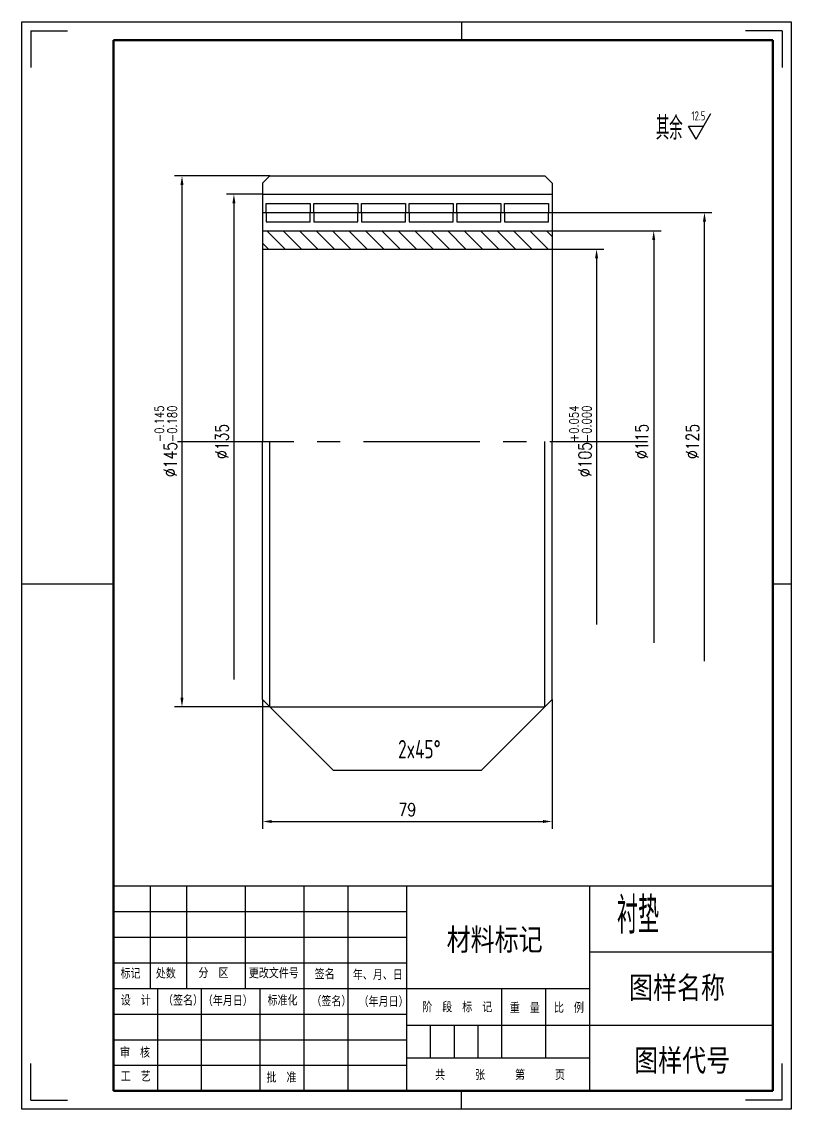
# Model space of a CAD drawing. Header units: millimetres. Extents: x 436 to 5898, y 1945 to 3729.
# Drawn here: x 1885.5 to 2095.5, y 2989.7 to 3286.7 of the extents above; entities that cross this region are included whole.
import ezdxf

# ---------------------------------------------------------------- set-up
doc = ezdxf.new("R2010")
doc.units = ezdxf.units.MM
doc.linetypes.add('CENTER', pattern=[50.8, 31.75, -6.35, 6.35, -6.35])
for name, color, linetype, lineweight in [('中心线层', 1, 'CENTER', 25), ('总内框线', 7, 'Continuous', 50), ('总外框线', 7, 'Continuous', 30), ('标注层', 3, 'Continuous', 25)]:
    doc.layers.add(name, color=color, linetype=linetype, lineweight=lineweight)
doc.styles.add('TH_GBDIM', font='romans.shx', dxfattribs={"width": 0.8, "bigfont": 'gbcbig.shx'})
doc.styles.add('陈杰（2）', font='gbenor.shx', dxfattribs={"width": 0.8, "bigfont": 'gbcbig.shx'})
doc.dimstyles.new('TH_GBDIM', dxfattribs={"dimtxt": 3.5, "dimasz": 2.5, "dimexe": 2, "dimexo": 0, "dimgap": 1.5, "dimtad": 1, "dimdec": 1, "dimdsep": 46, "dimtxsty": 'TH_GBDIM', "dimcen": 2.5, "dimclrd": 130, "dimclre": 130, "dimclrt": 3, "dimadec": 0, "dimazin": 0, "dimtfac": 0.714286, "dimtdec": 1, "dimtmove": 0, "dimatfit": 3, "dimfxl": 1, "dimtzin": 0, "dimlwd": -1, "dimlwe": -1, "dimarcsym": 0})

# ---------------------------------------------------------------- blocks, each defined once
blk = doc.blocks.new('*D154')
at = {"layer": 'Defpoints', "color": 0, "transparency": 16777216}
for p in [(1953.2, 3244.59), (1929.21, 3099.59), (1953.2, 3099.59)]:
    blk.add_point(p, dxfattribs=at)
at = {"layer": '标注层', "color": 130, "transparency": 16777216}
for p, q in [((1953.2, 3244.59), (1927.21, 3244.59)), ((1929.21, 3242.09), (1929.21, 3102.09)), ((1953.2, 3099.59), (1927.21, 3099.59))]:
    blk.add_line(p, q, dxfattribs=at)
for points in [[(1928.79, 3242.09), (1929.62, 3242.09), (1929.21, 3244.59)], [(1928.79, 3102.09), (1929.62, 3102.09), (1929.21, 3099.59)]]:
    blk.add_solid(points, dxfattribs=at)
at = {"layer": '标注层', "color": 3, "transparency": 16777216, "insert": (1924.79, 3172.09), "char_height": 3.5, "attachment_point": 5, "rotation": 90, "style": 'TH_GBDIM'}
blk.add_mtext('%%C145{\\H2.500001;\\S-0.145^ -0.180;}', dxfattribs=at)
blk = doc.blocks.new('*D155')
at = {"color": 130, "transparency": 16777216}
for p, q in [((1951.2, 3101.59), (1951.2, 3066.27)), ((2030.2, 3101.59), (2030.2, 3066.27)), ((1953.7, 3068.27), (2027.7, 3068.27))]:
    blk.add_line(p, q, dxfattribs=at)
for points in [[(1953.7, 3068.69), (1953.7, 3067.86), (1951.2, 3068.27)], [(2027.7, 3068.69), (2027.7, 3067.86), (2030.2, 3068.27)]]:
    blk.add_solid(points, dxfattribs=at)
at = {"layer": 'Defpoints', "color": 0, "transparency": 16777216}
for p in [(1951.2, 3101.59), (2030.2, 3101.59), (2030.2, 3068.27)]:
    blk.add_point(p, dxfattribs=at)
at = {"color": 3, "transparency": 16777216, "insert": (1990.7, 3071.52), "char_height": 3.5, "attachment_point": 5, "style": 'TH_GBDIM'}
blk.add_mtext('79', dxfattribs=at)

msp = doc.modelspace()

# ---------------------------------------------------------------- hatches: boundary and pattern name
h = msp.add_hatch()
h.set_pattern_fill('ANSI31', color=2, angle=90)
h.set_pattern_definition([(135, (-3271.6338, -688.3602), (-2.245064, -2.245064), [])])
h.paths.add_polyline_path([(2030.1998, 3224.58551), (2030.1998, 3229.58551), (1951.1998, 3229.58551), (1951.1998, 3224.58551)])

# ---------------------------------------------------------------- linework, layer by layer
for p, q in [((1887.9813, 3284.18892), (1897.9813, 3284.18892)), ((1887.9813, 3284.18892), (1887.9813, 3274.18892)), ((2092.99491, 3284.19429), (2082.99491, 3284.19429)), ((2092.99491, 3284.19429), (2092.99491, 3274.19429)), ((1953.1998, 3244.58551), (1951.1998, 3242.58551)), ((1953.1998, 3244.58551), (2028.1998, 3244.58551)), ((2028.1998, 3244.58551), (2030.1998, 3242.58551)), ((1951.1998, 3242.58551), (1951.1998, 3172.08551)), ((2030.1998, 3242.58551), (2030.1998, 3172.08551)), ((1951.1998, 3239.58551), (2030.1998, 3239.58551)), ((1951.1998, 3234.58551), (1979.2324, 3234.58551)), ((1951.1998, 3234.58551), (1979.2324, 3234.58551)), ((1952.1998, 3234.58551), (1952.1998, 3237.08551)), ((1952.1998, 3234.58551), (1952.1998, 3237.08551)), ((1952.1998, 3237.08551), (1961.1998, 3237.08551)), ((1952.1998, 3234.58551), (1952.1998, 3232.08551)), ((1952.1998, 3234.58551), (1952.1998, 3232.08551)), ((1961.1998, 3237.08551), (1964.1998, 3237.08551)), ((1964.1998, 3237.08551), (1964.1998, 3234.58551)), ((1964.1998, 3232.08551), (1964.1998, 3234.58551)), ((1965.1998, 3234.58551), (1965.1998, 3237.08551)), ((1965.1998, 3234.58551), (1965.1998, 3237.08551)), ((1965.1998, 3237.08551), (1974.1998, 3237.08551)), ((1965.1998, 3234.58551), (1965.1998, 3232.08551)), ((1965.1998, 3234.58551), (1965.1998, 3232.08551)), ((1974.1998, 3237.08551), (1977.1998, 3237.08551)), ((1977.1998, 3237.08551), (1977.1998, 3234.58551)), ((1977.1998, 3232.08551), (1977.1998, 3234.58551)), ((1978.1998, 3234.58551), (1978.1998, 3237.08551)), ((1978.1998, 3234.58551), (1978.1998, 3237.08551)), ((1978.1998, 3237.08551), (1987.1998, 3237.08551)), ((1978.1998, 3234.58551), (1978.1998, 3232.08551)), ((1978.1998, 3234.58551), (1978.1998, 3232.08551)), ((1979.2324, 3234.58551), (2030.1998, 3234.58551)), ((1979.2324, 3234.58551), (2030.1998, 3234.58551)), ((1987.1998, 3237.08551), (1990.1998, 3237.08551)), ((1990.1998, 3237.08551), (1990.1998, 3234.58551)), ((1990.1998, 3232.08551), (1990.1998, 3234.58551)), ((1991.1998, 3234.58551), (1991.1998, 3237.08551)), ((1991.1998, 3234.58551), (1991.1998, 3237.08551)), ((1991.1998, 3237.08551), (2000.1998, 3237.08551)), ((1991.1998, 3234.58551), (1991.1998, 3232.08551)), ((1991.1998, 3234.58551), (1991.1998, 3232.08551)), ((2000.1998, 3237.08551), (2003.1998, 3237.08551)), ((2003.1998, 3237.08551), (2003.1998, 3234.58551)), ((2003.1998, 3232.08551), (2003.1998, 3234.58551)), ((2004.1998, 3234.58551), (2004.1998, 3237.08551)), ((2004.1998, 3234.58551), (2004.1998, 3237.08551)), ((2004.1998, 3237.08551), (2013.1998, 3237.08551)), ((2004.1998, 3234.58551), (2004.1998, 3232.08551)), ((2004.1998, 3234.58551), (2004.1998, 3232.08551)), ((2013.1998, 3237.08551), (2016.1998, 3237.08551)), ((2016.1998, 3237.08551), (2016.1998, 3234.58551)), ((2016.1998, 3232.08551), (2016.1998, 3234.58551)), ((2017.1998, 3234.58551), (2017.1998, 3237.08551)), ((2017.1998, 3234.58551), (2017.1998, 3237.08551)), ((2017.1998, 3237.08551), (2026.1998, 3237.08551)), ((2017.1998, 3234.58551), (2017.1998, 3232.08551)), ((2017.1998, 3234.58551), (2017.1998, 3232.08551)), ((2026.1998, 3237.08551), (2029.1998, 3237.08551)), ((2029.1998, 3237.08551), (2029.1998, 3234.58551)), ((2029.1998, 3232.08551), (2029.1998, 3234.58551)), ((1952.1998, 3232.08551), (1961.1998, 3232.08551)), ((1961.1998, 3232.08551), (1964.1998, 3232.08551)), ((1965.1998, 3232.08551), (1974.1998, 3232.08551)), ((1974.1998, 3232.08551), (1977.1998, 3232.08551)), ((1978.1998, 3232.08551), (1987.1998, 3232.08551)), ((1987.1998, 3232.08551), (1990.1998, 3232.08551)), ((1991.1998, 3232.08551), (2000.1998, 3232.08551)), ((2000.1998, 3232.08551), (2003.1998, 3232.08551)), ((2004.1998, 3232.08551), (2013.1998, 3232.08551)), ((2013.1998, 3232.08551), (2016.1998, 3232.08551)), ((2017.1998, 3232.08551), (2026.1998, 3232.08551)), ((2026.1998, 3232.08551), (2029.1998, 3232.08551)), ((1951.1998, 3229.58551), (2030.1998, 3229.58551)), ((1951.1998, 3224.58551), (2030.1998, 3224.58551)), ((1951.1998, 3101.58551), (1951.1998, 3172.08551)), ((1953.1998, 3099.58551), (1953.1998, 3172.08551)), ((2028.1998, 3099.58551), (2028.1998, 3172.08551)), ((2030.1998, 3101.58551), (2030.1998, 3172.08551)), ((1953.1998, 3099.58551), (1951.1998, 3101.58551)), ((2028.1998, 3099.58551), (2030.1998, 3101.58551)), ((1953.1998, 3099.58551), (2028.1998, 3099.58551)), ((1910.4813, 3050.68892), (2090.4813, 3050.68892)), ((1910.4813, 2994.68892), (1910.4813, 3050.68892)), ((1920.4813, 3050.68892), (1920.4813, 3022.68892)), ((1930.4813, 3050.68892), (1930.4813, 3022.68892)), ((1946.4813, 3050.68892), (1946.4813, 3022.68892)), ((1962.4813, 3050.68892), (1962.4813, 3022.68892)), ((1974.4813, 3050.68892), (1974.4813, 2994.68892)), ((1990.4813, 3050.68892), (1990.4813, 2994.68892)), ((2040.4813, 2994.68892), (2040.4813, 3050.68892)), ((1910.4813, 3043.68892), (1990.4813, 3043.68892)), ((1910.4813, 3036.68892), (1990.4813, 3036.68892)), ((2040.4813, 3032.68892), (2090.4813, 3032.68892)), ((1910.4813, 3029.68892), (1990.4813, 3029.68892)), ((1910.4813, 3022.68892), (2040.4813, 3022.68892)), ((1922.4813, 3022.68892), (1922.4813, 2994.68892)), ((1934.4813, 3022.68892), (1934.4813, 2994.68892)), ((1950.4813, 3022.68892), (1950.4813, 2994.68892)), ((1962.4813, 3022.68892), (1962.4813, 2994.68892)), ((2016.4813, 3003.68892), (2016.4813, 3022.68892)), ((2028.4813, 3003.68892), (2028.4813, 3022.68892)), ((1910.4813, 3015.68892), (1990.4813, 3015.68892)), ((1990.4813, 3012.68892), (2040.4813, 3012.68892)), ((1996.9813, 3012.68892), (1996.9813, 3003.68892)), ((2003.4813, 3012.68892), (2003.4813, 3003.68892)), ((2009.9813, 3012.68892), (2009.9813, 3003.68892)), ((2040.4813, 3012.68892), (2090.4813, 3012.68892)), ((1910.4813, 3008.68892), (1990.4813, 3008.68892)), ((1990.4813, 3003.68892), (2040.4813, 3003.68892)), ((1887.9813, 2992.18892), (1887.9813, 3002.18892)), ((1910.4813, 3001.68892), (1990.4813, 3001.68892)), ((2092.99491, 2992.18356), (2092.99491, 3002.18356)), ((1887.9813, 2992.18892), (1897.9813, 2992.18892)), ((2092.99491, 2992.18356), (2082.99491, 2992.18356))]:
    msp.add_line(p, q)
at = {"layer": '中心线层'}
msp.add_line((1927.95986, 3172.08551), (2056.21096, 3172.08551), dxfattribs=at)
at = {"layer": '总内框线'}
for p, q in [((1910.4813, 2994.68892), (1910.4813, 3281.68892)), ((1910.4813, 3281.68892), (2090.4813, 3281.68892)), ((2090.4813, 3281.68892), (2090.4813, 2994.68892)), ((2090.4813, 2994.68892), (1910.4813, 2994.68892))]:
    msp.add_line(p, q, dxfattribs=at)
at = {"layer": '总外框线'}
for p, q in [((1885.4813, 2989.68892), (1885.4813, 3286.68892)), ((1885.4813, 3286.68892), (2095.4813, 3286.68892)), ((2005.4813, 3286.68892), (2005.4813, 3281.68892)), ((2095.4813, 3286.68892), (2095.4813, 2989.68892)), ((1885.4813, 3133.18892), (1910.4813, 3133.18892)), ((2090.4813, 3133.18892), (2095.4813, 3133.18892)), ((2005.4813, 2989.68892), (2005.4813, 2994.68892)), ((2095.4813, 2989.68892), (1885.4813, 2989.68892))]:
    msp.add_line(p, q, dxfattribs=at)
at = {"layer": '标注层'}
for p, q in [((2069.51087, 3254.63534), (2073.55836, 3261.63534)), ((2069.51087, 3254.63534), (2067.48712, 3258.13534)), ((2067.48712, 3258.13534), (2071.53462, 3258.13534)), ((1953.1998, 3099.58551), (1970.4582, 3082.32712)), ((2010.94141, 3082.32712), (2028.1998, 3099.58551)), ((1970.4582, 3082.32712), (2010.94141, 3082.32712))]:
    msp.add_line(p, q, dxfattribs=at)
at = {"layer": '标注层', "color": 130}
for p, q in [((1951.1998, 3239.58551), (1941.37571, 3239.58551)), ((1943.37571, 3237.08551), (1943.37571, 3107.08551)), ((2030.1998, 3234.58551), (2073.80546, 3234.58551)), ((2071.80546, 3112.08551), (2071.80546, 3232.08551)), ((2030.1998, 3229.58551), (2059.9448, 3229.58551)), ((2057.9448, 3227.08551), (2057.9448, 3117.08551)), ((2030.1998, 3224.58551), (2044.35311, 3224.58551)), ((2042.35311, 3222.08551), (2042.35311, 3122.08551))]:
    msp.add_line(p, q, dxfattribs=at)
for points in [[(1942.95905, 3237.08551), (1943.79238, 3237.08551), (1943.37571, 3239.58551)], [(2071.38879, 3232.08551), (2072.22212, 3232.08551), (2071.80546, 3234.58551)], [(2057.52814, 3227.08551), (2058.36147, 3227.08551), (2057.9448, 3229.58551)], [(2041.93644, 3222.08551), (2042.76977, 3222.08551), (2042.35311, 3224.58551)]]:
    msp.add_solid(points, dxfattribs=at)

# ---------------------------------------------------------------- texts
at = {"width": 93.0192856, "attachment_point": 1, "style": '陈杰（2）'}
for s, insert, char_height in [('{\\fSimSun|b0|i0|c134|p2;材料标记}', (2001.44865, 3039.05073), 6), ('{\\fSimSun|b0|i0|c134|p2;标记}', (1912.43613, 3028.12945), 2.5), ('{\\fSimSun|b0|i0|c134|p2;处数}', (1922.05726, 3028.14435), 2.5), ('{\\fSimSun|b0|i0|c134|p2;分\u3000区}', (1933.71822, 3028.26851), 2.5), ('{\\fSimSun|b0|i0|c134|p2;更改文件号}', (1947.45299, 3028.21388), 2.5), ('{\\fSimSun|b0|i0|c134|p2;签名}', (1965.43738, 3027.95562), 2.5), ('{\\fSimSun|b0|i0|c134|p2;年、月、日}', (1975.83194, 3027.76193), 2.5), ('{\\fSimSun|b0|i0|c134|p2;图样名称}', (2051.21169, 3025.92433), 6), ('{\\fSimSun|b0|i0|c134|p2;设\u3000计}', (1912.49562, 3020.78899), 2.5), ('{\\fSimSun|b0|i0|c134|p2;（签名）}', (1924.03759, 3020.78899), 2.5), ('{\\fSimSun|b0|i0|c134|p2;\u3000（年月日）}', (1932.16286, 3020.67476), 2.5), ('{\\fSimSun|b0|i0|c134|p2;标准化}', (1952.56953, 3020.77409), 2.5), ('{\\fSimSun|b0|i0|c134|p2;（签名）}', (1964.53646, 3020.52577), 2.5), ('{\\fSimSun|b0|i0|c134|p2;（年月日）}', (1977.4043, 3020.42644), 2.5), ('{\\fSimSun|b0|i0|c134|p2;阶\u3000段\u3000标\u3000记}', (1994.78525, 3018.94146), 2.5), ('{\\fSimSun|b0|i0|c134|p2;重\u3000量}', (2018.66811, 3018.713), 2.5), ('{\\fSimSun|b0|i0|c134|p2;比\u3000例}', (2030.72003, 3018.78253), 2.5), ('{\\fSimSun|b0|i0|c134|p2;审\u3000核}', (1912.29164, 3006.5203), 2.5), ('{\\fSimSun|b0|i0|c134|p2;图样代号}', (2052.61406, 3006.04848), 6), ('{\\fSimSun|b0|i0|c134|p2;工\u3000艺}', (1912.49562, 3000.03408), 2.5), ('{\\fSimSun|b0|i0|c134|p2;批\u3000准}', (1952.26356, 2999.71622), 2.5), ('{\\fSimSun|b0|i0|c134|p2;共\u3000\u3000\u3000张\u3000\u3000\u3000第\u3000\u3000\u3000页}', (1998.27843, 3000.4165), 2.5)]:
    msp.add_mtext(s, dxfattribs=dict(at, insert=insert, char_height=char_height))
at = {"layer": '总内框线', "insert": (2047.89534, 3047.65077), "char_height": 10, "attachment_point": 1, "style": '陈杰（2）'}
msp.add_mtext_dynamic_manual_height_columns('衬垫', width=39.5489791, gutter_width=99.96479, heights=[0], dxfattribs=at)
at = {"layer": '标注层', "attachment_point": 1, "style": '陈杰（2）'}
for s, insert, char_height, width in [('其余', (2058.5357, 3260.80036), 6.3335, 11.0974874), ('2x45°', (1988.18371, 3090.52526), 5, 3.5857638)]:
    msp.add_mtext(s, dxfattribs=dict(at, insert=insert, char_height=char_height, width=width))
at = {"layer": '标注层', "insert": (2068.26759, 3262.23616), "char_height": 2.5, "attachment_point": 1, "style": '陈杰（2）'}
msp.add_mtext_dynamic_manual_height_columns('12.5', width=12.1429296, gutter_width=99.96479, heights=[0], dxfattribs=at)
at = {"layer": '标注层', "color": 3, "char_height": 3.5, "attachment_point": 5, "rotation": 90, "style": 'TH_GBDIM'}
for s, insert in [('%%C105{\\H2.500001;\\S+0.054^ -0.000;}', (2037.93644, 3172.08551)), ('%%C135', (1940.12571, 3172.08551)), ('%%C115', (2054.6948, 3172.08551)), ('%%C125', (2068.55546, 3172.08551))]:
    msp.add_mtext(s, dxfattribs=dict(at, insert=insert))

# ---------------------------------------------------------------- dimensions: what is measured, and where the dimension line sits
dim = msp.add_linear_dim(base=(2030.1998, 3068.27183), p1=(1951.1998, 3101.58551), p2=(2030.1998, 3101.58551), dimstyle='TH_GBDIM')
dim.commit()
dim.dimension.update_dxf_attribs({"geometry": '*D155', "text_midpoint": (1990.6998, 3068.27183), "dimtype": 160})
at = {"layer": '标注层'}
dim = msp.add_linear_dim(base=(1929.20704, 3099.58551), p1=(1953.1998, 3244.58551), p2=(1953.1998, 3099.58551), angle=90, text='%%C<>', dimstyle='TH_GBDIM', override={"dimgap": 1.5, "dimtol": 1, "dimlim": 0, "dimtp": -0.145, "dimtm": 0.18, "dimtdec": 3}, dxfattribs=at)
dim.commit()
dim.dimension.update_dxf_attribs({"geometry": '*D154', "text_midpoint": (1924.79038, 3172.08551)})

doc.saveas('drawing.dxf')
